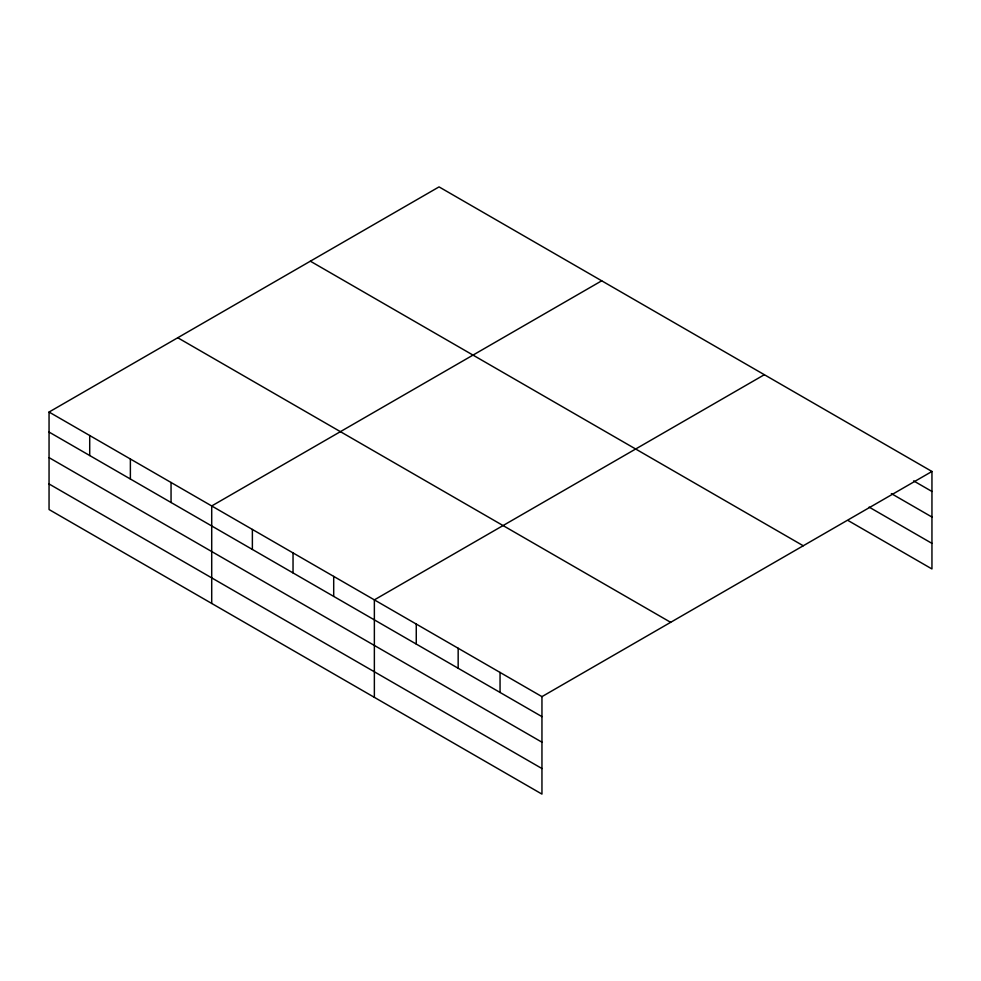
<?xml version="1.0" encoding="UTF-8"?>
<svg xmlns="http://www.w3.org/2000/svg" width="981" height="981" viewBox="0 0 981 981"><rect width="100%" height="100%" fill="white"/><g stroke="black" fill="none" stroke-linecap="round" stroke-linejoin="round"><path stroke-width="1.47" d="M848.16 520.568L931.95 568.955L931.95 471.469L439.047 186.893L49.05 412.045L49.05 509.531L541.953 794.107L541.953 696.633L49.05 412.045M601.709 280.799L211.712 505.963L211.712 603.45M764.358 374.705L374.362 599.869L374.362 697.356M541.953 696.633L931.95 471.469M913.618 480.886L931.95 491.469M891.361 493.602L931.95 517.036M869.105 507.103L931.95 543.376M310.352 261.191L803.255 545.767M177.745 337.746L670.648 622.322M49.05 432.057L541.953 716.633M49.05 457.624L541.953 742.2M49.05 483.964L541.953 768.54M500.052 672.439L500.052 692.439M458.164 648.245L458.164 668.257M416.263 624.063L416.263 644.063M333.699 576.399L333.699 596.399M293.037 552.916L293.037 572.916M252.375 529.433L252.375 549.446M171.05 482.48L171.05 502.493M130.375 459.01L130.375 479.01M89.712 435.527L89.712 455.54"/></g></svg>
